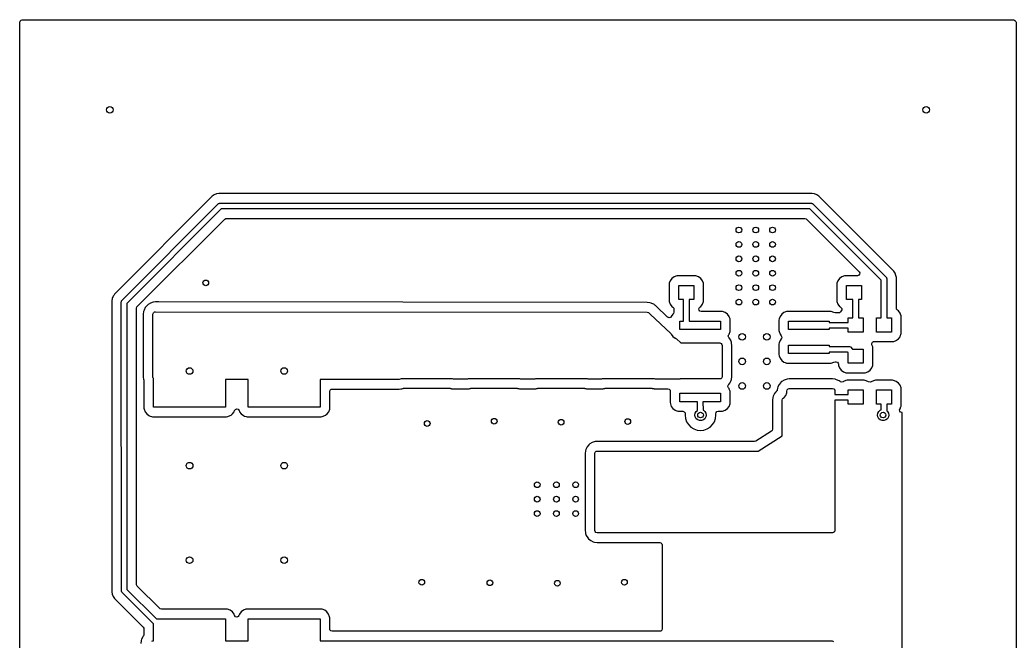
# Model space of a CAD drawing. Extents: x 3.81 to 5.89, y -4.89 to -2.81.
# Drawn here: x 3.813 to 5.887, y -4.105 to -2.813 of the extents above; entities that cross this region are included whole.
import ezdxf

# ---------------------------------------------------------------- set-up
doc = ezdxf.new("R2010")
doc.units = 0
doc.header["$MEASUREMENT"] = 0
doc.layers.add('BLACK', color=7, linetype='CONTINUOUS')

msp = doc.modelspace()

# ---------------------------------------------------------------- linework, layer by layer
at = {"layer": 'BLACK', "linetype": 'CONTINUOUS'}
for p, q in [((3.813, -2.8179), (3.8138, -2.8153)), ((3.813, -3.3974), (3.813, -2.8179)), ((3.8138, -2.8153), (3.8159, -2.8134)), ((3.8159, -2.8134), (3.8179, -2.813)), ((3.8179, -2.813), (5.8821, -2.813)), ((5.8821, -2.813), (5.8847, -2.8138)), ((5.8847, -2.8138), (5.8866, -2.8159)), ((5.8866, -2.8159), (5.887, -2.8179)), ((5.887, -2.8179), (5.887, -4.8821)), ((4.2135, -3.1799), (4.0099, -3.3835)), ((4.2177, -3.177), (4.2135, -3.1799)), ((4.2135, -3.1799), (4.2135, -3.1799)), ((4.2224, -3.1751), (4.2177, -3.177)), ((4.2274, -3.1741), (4.2224, -3.1751)), ((4.2224, -3.1751), (4.2224, -3.1751)), ((5.4626, -3.1741), (4.2274, -3.1741)), ((4.2274, -3.1741), (4.2274, -3.1741)), ((5.4676, -3.1751), (5.4626, -3.1741)), ((5.4626, -3.1741), (5.4626, -3.1741)), ((5.4723, -3.177), (5.4676, -3.1751)), ((5.4676, -3.1751), (5.4676, -3.1751)), ((5.4765, -3.1799), (5.4723, -3.177)), ((5.6322, -3.3355), (5.4765, -3.1799)), ((4.0251, -3.3967), (4.2258, -3.1958)), ((4.2323, -3.2059), (4.0358, -3.4026)), ((4.2258, -3.1958), (4.2267, -3.1951)), ((4.2267, -3.1951), (4.228, -3.1946)), ((4.228, -3.1946), (4.2288, -3.1942)), ((4.2288, -3.1942), (5.46, -3.1941)), ((5.4574, -3.2058), (4.2323, -3.2059)), ((5.6061, -3.3543), (5.4574, -3.2058)), ((5.46, -3.1941), (5.4612, -3.1942)), ((5.4612, -3.1942), (5.462, -3.1946)), ((5.462, -3.1946), (5.4633, -3.1951)), ((5.4633, -3.1951), (5.6162, -3.3479)), ((4.0574, -3.4093), (4.2393, -3.2274)), ((4.2393, -3.2274), (4.2417, -3.226)), ((4.2417, -3.226), (4.2428, -3.2259)), ((4.2428, -3.2259), (5.4472, -3.2259)), ((5.4472, -3.2259), (5.4499, -3.2267)), ((5.4499, -3.2267), (5.4507, -3.2274)), ((5.4507, -3.2274), (5.5601, -3.3367)), ((5.5601, -3.3367), (5.5614, -3.3392)), ((5.5614, -3.3392), (5.5612, -3.342)), ((5.635, -3.3397), (5.6322, -3.3355)), ((5.167, -3.3555), (5.165, -3.3609)), ((5.1704, -3.3509), (5.167, -3.3555)), ((5.167, -3.3555), (5.167, -3.3555)), ((5.175, -3.3475), (5.1704, -3.3509)), ((5.1804, -3.3455), (5.175, -3.3475)), ((5.175, -3.3475), (5.175, -3.3475)), ((5.1828, -3.3452), (5.1804, -3.3455)), ((5.1804, -3.3455), (5.1804, -3.3455)), ((5.2181, -3.3452), (5.1828, -3.3452)), ((5.1828, -3.3452), (5.1828, -3.3452)), ((5.2205, -3.3455), (5.2181, -3.3452)), ((5.2181, -3.3452), (5.2181, -3.3452)), ((5.2259, -3.3475), (5.2205, -3.3455)), ((5.2205, -3.3455), (5.2205, -3.3455)), ((5.2305, -3.3509), (5.2259, -3.3475)), ((5.2259, -3.3475), (5.2259, -3.3475)), ((5.234, -3.3555), (5.2305, -3.3509)), ((5.236, -3.3609), (5.234, -3.3555)), ((5.234, -3.3555), (5.234, -3.3555)), ((5.516, -3.3555), (5.514, -3.3609)), ((5.5195, -3.3509), (5.516, -3.3555)), ((5.516, -3.3555), (5.516, -3.3555)), ((5.5241, -3.3475), (5.5195, -3.3509)), ((5.5295, -3.3455), (5.5241, -3.3475)), ((5.5241, -3.3475), (5.5241, -3.3475)), ((5.5319, -3.3452), (5.5295, -3.3455)), ((5.5295, -3.3455), (5.5295, -3.3455)), ((5.5566, -3.3452), (5.5319, -3.3452)), ((5.5569, -3.3452), (5.5566, -3.3452)), ((5.5595, -3.3442), (5.5569, -3.3452)), ((5.5612, -3.342), (5.5595, -3.3442)), ((5.6062, -3.4198), (5.6061, -3.3543)), ((5.6162, -3.3479), (5.6169, -3.3487)), ((5.6169, -3.3487), (5.6175, -3.35)), ((5.6175, -3.35), (5.6178, -3.3509)), ((5.6178, -3.3509), (5.6179, -3.4209)), ((5.637, -3.3445), (5.635, -3.3397)), ((5.6378, -3.3486), (5.637, -3.3445)), ((5.637, -3.3445), (5.637, -3.3445)), ((5.637, -3.3445), (5.637, -3.3445)), ((5.637, -3.3445), (5.637, -3.3445)), ((5.638, -3.3495), (5.6378, -3.3486)), ((5.6378, -3.3486), (5.6378, -3.3486)), ((5.638, -3.4129), (5.638, -3.3495)), ((5.638, -3.3495), (5.638, -3.3495)), ((5.165, -3.3609), (5.1647, -3.3633)), ((5.1647, -3.3633), (5.1647, -3.3967)), ((5.165, -3.3609), (5.165, -3.3609)), ((5.1847, -3.3948), (5.1847, -3.3652)), ((5.1847, -3.3652), (5.2162, -3.3652)), ((5.2162, -3.3652), (5.2162, -3.3948)), ((5.2362, -3.3633), (5.236, -3.3609)), ((5.236, -3.3609), (5.236, -3.3609)), ((5.2362, -3.3967), (5.2362, -3.3633)), ((5.2362, -3.3633), (5.2362, -3.3633)), ((5.514, -3.3609), (5.5138, -3.3633)), ((5.5138, -3.3633), (5.5138, -3.3967)), ((5.514, -3.3609), (5.514, -3.3609)), ((5.5338, -3.3948), (5.5338, -3.3652)), ((5.5338, -3.3652), (5.5653, -3.3652)), ((5.5653, -3.3652), (5.5653, -3.3948)), ((3.813, -4.8821), (3.813, -3.3974)), ((4.0051, -3.3924), (4.0041, -3.3974)), ((4.0041, -3.3974), (4.0041, -4.0026)), ((4.007, -3.3877), (4.0051, -3.3924)), ((4.0051, -3.3924), (4.0051, -3.3924)), ((4.0082, -3.386), (4.007, -3.3877)), ((4.0099, -3.3835), (4.0082, -3.386)), ((4.0082, -3.386), (4.0082, -3.386)), ((4.0099, -3.3835), (4.0099, -3.3835)), ((4.0241, -3.4), (4.0242, -3.3988)), ((4.0242, -4.0012), (4.0241, -3.4)), ((4.0242, -3.3988), (4.0248, -3.3974)), ((4.0248, -3.3974), (4.0251, -3.3967)), ((4.0866, -3.4014), (4.0845, -3.4021)), ((4.0886, -3.4007), (4.0866, -3.4014)), ((4.0907, -3.4002), (4.0886, -3.4007)), ((4.095, -3.3998), (4.0907, -3.4002)), ((4.0907, -3.4002), (4.0907, -3.4002)), ((4.1018, -3.3998), (4.095, -3.3998)), ((4.095, -3.3998), (4.095, -3.3998)), ((4.095, -3.3998), (4.095, -3.3998)), ((5.1189, -3.4005), (4.1018, -3.3998)), ((5.1246, -3.4014), (5.1189, -3.4005)), ((5.1273, -3.4022), (5.1246, -3.4014)), ((5.1246, -3.4014), (5.1246, -3.4014)), ((5.1647, -3.3967), (5.165, -3.3991)), ((5.165, -3.3991), (5.165, -3.3991)), ((5.165, -3.3991), (5.167, -3.4045)), ((5.1946, -3.3948), (5.1847, -3.3948)), ((5.1947, -3.4394), (5.1946, -3.3948)), ((5.2162, -3.3948), (5.2063, -3.3948)), ((5.2063, -3.3948), (5.2064, -3.4394)), ((5.234, -3.4045), (5.236, -3.3991)), ((5.236, -3.3991), (5.2362, -3.3974)), ((5.2362, -3.3974), (5.2362, -3.3967)), ((5.2362, -3.3967), (5.2362, -3.3967)), ((5.5138, -3.3967), (5.514, -3.3991)), ((5.514, -3.3991), (5.514, -3.3991)), ((5.514, -3.3991), (5.516, -3.4045)), ((5.5471, -3.3948), (5.5338, -3.3948)), ((5.5472, -3.4327), (5.5471, -3.3948)), ((5.5653, -3.3948), (5.5588, -3.3948)), ((5.5588, -3.3948), (5.5589, -3.4327)), ((4.0358, -3.4026), (4.0359, -3.9977)), ((4.0559, -3.4128), (4.0567, -3.4101)), ((4.0559, -3.425), (4.0559, -3.4128)), ((4.0567, -3.4101), (4.0574, -3.4093)), ((4.0706, -3.4193), (4.0698, -3.4249)), ((4.0714, -3.4166), (4.0706, -3.4193)), ((4.0706, -3.4193), (4.0706, -3.4193)), ((4.0706, -3.4193), (4.0706, -3.4193)), ((4.0738, -3.4114), (4.0714, -3.4166)), ((4.0776, -3.407), (4.0738, -3.4114)), ((4.0738, -3.4114), (4.0738, -3.4114)), ((4.0797, -3.4052), (4.0776, -3.4069)), ((4.0776, -3.4069), (4.0776, -3.407)), ((4.0845, -3.4021), (4.0797, -3.4052)), ((4.0797, -3.4052), (4.0797, -3.4052)), ((4.0845, -3.4021), (4.0845, -3.4021)), ((4.0845, -3.4021), (4.0845, -3.4021)), ((4.0908, -3.4223), (4.0929, -3.4205)), ((4.0929, -3.4205), (4.095, -3.42)), ((4.095, -3.42), (5.1189, -3.4208)), ((5.1189, -3.4208), (5.1215, -3.4216)), ((5.1215, -3.4216), (5.1222, -3.4221)), ((5.1222, -3.4221), (5.1253, -3.425)), ((5.1285, -3.4027), (5.1273, -3.4022)), ((5.1273, -3.4022), (5.1273, -3.4022)), ((5.1273, -3.4022), (5.1273, -3.4022)), ((5.1325, -3.4046), (5.1285, -3.4027)), ((5.1334, -3.4052), (5.1325, -3.4046)), ((5.1325, -3.4046), (5.1325, -3.4046)), ((5.134, -3.4056), (5.1334, -3.4052)), ((5.1347, -3.4062), (5.134, -3.4056)), ((5.1361, -3.4074), (5.1347, -3.4062)), ((5.1347, -3.4062), (5.1347, -3.4062)), ((5.1391, -3.4102), (5.1361, -3.4074)), ((5.1361, -3.4074), (5.1361, -3.4074)), ((5.1601, -3.4299), (5.1391, -3.4102)), ((5.1391, -3.4102), (5.1391, -3.4102)), ((5.167, -3.4045), (5.167, -3.4045)), ((5.167, -3.4045), (5.1704, -3.4091)), ((5.1704, -3.4091), (5.1726, -3.4107)), ((5.1726, -3.4107), (5.1742, -3.4129)), ((5.1745, -3.4213), (5.1738, -3.424)), ((5.1742, -3.4129), (5.1745, -3.4146)), ((5.1745, -3.4146), (5.1745, -3.4213)), ((5.2267, -3.4138), (5.2278, -3.4112)), ((5.2271, -3.4165), (5.2267, -3.4138)), ((5.2289, -3.4186), (5.2271, -3.4165)), ((5.2278, -3.4112), (5.2286, -3.4105)), ((5.2286, -3.4105), (5.2305, -3.4091)), ((5.2316, -3.4194), (5.2289, -3.4186)), ((5.2305, -3.4091), (5.2327, -3.4062)), ((5.2735, -3.4194), (5.2316, -3.4194)), ((5.2327, -3.4062), (5.234, -3.4045)), ((5.234, -3.4045), (5.234, -3.4045)), ((5.234, -3.4045), (5.234, -3.4045)), ((5.2759, -3.4197), (5.2735, -3.4194)), ((5.2735, -3.4194), (5.2735, -3.4194)), ((5.2813, -3.4217), (5.2759, -3.4197)), ((5.2759, -3.4197), (5.2759, -3.4197)), ((5.2859, -3.4251), (5.2813, -3.4217)), ((5.2813, -3.4217), (5.2813, -3.4217)), ((5.4037, -3.4217), (5.3991, -3.4251)), ((5.4091, -3.4197), (5.4037, -3.4217)), ((5.4037, -3.4217), (5.4037, -3.4217)), ((5.4115, -3.4194), (5.4091, -3.4197)), ((5.4091, -3.4197), (5.4091, -3.4197)), ((5.4999, -3.4194), (5.4115, -3.4194)), ((5.4115, -3.4194), (5.4115, -3.4194)), ((5.5023, -3.4197), (5.4999, -3.4194)), ((5.4999, -3.4194), (5.4999, -3.4194)), ((5.5077, -3.4217), (5.5023, -3.4197)), ((5.5023, -3.4197), (5.5023, -3.4197)), ((5.5078, -3.4218), (5.5077, -3.4217)), ((5.5102, -3.4224), (5.5078, -3.4218)), ((5.516, -3.4045), (5.516, -3.4045)), ((5.516, -3.4045), (5.5195, -3.4091)), ((5.5192, -3.4221), (5.5175, -3.4224)), ((5.5215, -3.4204), (5.5192, -3.4221)), ((5.5195, -3.4091), (5.5195, -3.4091)), ((5.5195, -3.4091), (5.5195, -3.4091)), ((5.5195, -3.4091), (5.5209, -3.4101)), ((5.5209, -3.4101), (5.5222, -3.4111)), ((5.5231, -3.4182), (5.5215, -3.4204)), ((5.5222, -3.4111), (5.5239, -3.4134)), ((5.5241, -3.4161), (5.523, -3.4181)), ((5.523, -3.4181), (5.5231, -3.4182)), ((5.5239, -3.4134), (5.5241, -3.4161)), ((5.6061, -3.4209), (5.6062, -3.4198)), ((5.6062, -3.4327), (5.6061, -3.4209)), ((5.6179, -3.4209), (5.6178, -3.422)), ((5.6178, -3.422), (5.6179, -3.4327)), ((5.6383, -3.4146), (5.638, -3.4129)), ((5.6399, -3.4168), (5.6383, -3.4146)), ((5.6421, -3.4184), (5.6399, -3.4168)), ((5.6455, -3.423), (5.6421, -3.4184)), ((4.0559, -3.9872), (4.0559, -3.425)), ((4.0698, -3.4249), (4.0698, -3.425)), ((4.0698, -3.425), (4.0698, -3.5562)), ((4.09, -3.425), (4.0908, -3.4223)), ((4.09, -3.5562), (4.09, -3.425)), ((5.1253, -3.425), (5.168, -3.465)), ((5.1614, -3.4311), (5.1601, -3.4299)), ((5.1618, -3.4315), (5.1614, -3.4311)), ((5.1645, -3.4325), (5.1618, -3.4315)), ((5.1672, -3.4319), (5.1645, -3.4325)), ((5.169, -3.43), (5.1672, -3.4319)), ((5.1691, -3.43), (5.169, -3.43)), ((5.169, -3.43), (5.169, -3.43)), ((5.1692, -3.4299), (5.1691, -3.43)), ((5.1727, -3.4251), (5.1692, -3.4298)), ((5.1692, -3.4298), (5.1692, -3.4299)), ((5.1729, -3.4249), (5.1727, -3.4251)), ((5.1738, -3.424), (5.1729, -3.4249)), ((5.1729, -3.4249), (5.1729, -3.4249)), ((5.187, -3.4572), (5.187, -3.4394)), ((5.187, -3.4394), (5.1947, -3.4394)), ((5.2064, -3.4394), (5.2716, -3.4394)), ((5.2716, -3.4394), (5.2716, -3.4572)), ((5.2894, -3.4298), (5.2859, -3.4251)), ((5.2898, -3.4308), (5.2894, -3.4298)), ((5.2894, -3.4298), (5.2894, -3.4298)), ((5.2894, -3.4298), (5.2894, -3.4298)), ((5.2914, -3.4351), (5.2898, -3.4308)), ((5.2917, -3.4375), (5.2914, -3.4351)), ((5.2914, -3.4351), (5.2914, -3.4351)), ((5.2917, -3.4591), (5.2917, -3.4375)), ((5.2917, -3.4375), (5.2917, -3.4375)), ((5.3936, -3.4351), (5.3933, -3.4375)), ((5.3933, -3.4375), (5.3933, -3.4591)), ((5.3956, -3.4298), (5.3936, -3.4351)), ((5.3936, -3.4351), (5.3936, -3.4351)), ((5.3991, -3.4251), (5.3956, -3.4298)), ((5.3956, -3.4298), (5.3956, -3.4298)), ((5.4134, -3.4572), (5.4134, -3.4394)), ((5.4134, -3.4394), (5.498, -3.4394)), ((5.498, -3.4394), (5.498, -3.4425)), ((5.498, -3.4425), (5.5372, -3.4424)), ((5.5175, -3.4224), (5.5102, -3.4224)), ((5.5372, -3.4424), (5.5372, -3.4327)), ((5.5372, -3.4327), (5.5472, -3.4327)), ((5.5589, -3.4327), (5.5687, -3.4327)), ((5.5687, -3.4327), (5.5687, -3.4623)), ((5.5963, -3.4623), (5.5963, -3.4327)), ((5.5963, -3.4327), (5.6062, -3.4327)), ((5.6179, -3.4327), (5.6278, -3.4327)), ((5.6278, -3.4327), (5.6278, -3.4623)), ((5.6462, -3.425), (5.6455, -3.423)), ((5.6455, -3.423), (5.6455, -3.423)), ((5.6455, -3.423), (5.6455, -3.423)), ((5.6475, -3.4284), (5.6462, -3.425)), ((5.6478, -3.4308), (5.6475, -3.4284)), ((5.6475, -3.4284), (5.6475, -3.4284)), ((5.6478, -3.4642), (5.6478, -3.4308)), ((5.6478, -3.4308), (5.6478, -3.4308)), ((5.2716, -3.4572), (5.187, -3.4572)), ((5.2894, -3.4669), (5.2914, -3.4615)), ((5.2914, -3.4615), (5.2917, -3.4591)), ((5.3933, -3.4591), (5.3936, -3.4615)), ((5.3936, -3.4615), (5.3936, -3.4615)), ((5.3936, -3.4615), (5.3956, -3.4669)), ((5.498, -3.4572), (5.4134, -3.4572)), ((5.5372, -3.4541), (5.498, -3.4542)), ((5.498, -3.4542), (5.498, -3.4572)), ((5.5372, -3.4623), (5.5372, -3.4541)), ((5.5687, -3.4623), (5.5372, -3.4623)), ((5.6278, -3.4623), (5.5963, -3.4623)), ((5.168, -3.465), (5.169, -3.4666)), ((5.169, -3.4666), (5.1691, -3.4665)), ((5.1691, -3.4665), (5.1692, -3.4669)), ((5.1692, -3.4669), (5.1727, -3.4715)), ((5.1727, -3.4715), (5.1773, -3.4749)), ((5.1773, -3.4749), (5.1773, -3.4749)), ((5.1773, -3.4749), (5.1773, -3.4749)), ((5.1773, -3.4749), (5.1779, -3.4752)), ((5.1779, -3.4752), (5.1785, -3.4754)), ((5.1785, -3.4754), (5.1802, -3.4764)), ((5.1802, -3.4764), (5.1893, -3.485)), ((5.2879, -3.4712), (5.2883, -3.4685)), ((5.2891, -3.4738), (5.2879, -3.4712)), ((5.2883, -3.4685), (5.2889, -3.4676)), ((5.2889, -3.4676), (5.2894, -3.4669)), ((5.2898, -3.4747), (5.2891, -3.4738)), ((5.2911, -3.4766), (5.2898, -3.4747)), ((5.2929, -3.4795), (5.2911, -3.4766)), ((5.2931, -3.48), (5.2929, -3.4795)), ((5.2943, -3.4836), (5.2931, -3.48)), ((5.2948, -3.4857), (5.2943, -3.4836)), ((5.3956, -3.4798), (5.3936, -3.4851)), ((5.3956, -3.4669), (5.3956, -3.4669)), ((5.3956, -3.4669), (5.3982, -3.4703)), ((5.3982, -3.4763), (5.3956, -3.4798)), ((5.3956, -3.4798), (5.3956, -3.4798)), ((5.3982, -3.4703), (5.3992, -3.473)), ((5.3986, -3.4757), (5.3982, -3.4763)), ((5.3992, -3.473), (5.3986, -3.4757)), ((5.5865, -3.4859), (5.5879, -3.4834)), ((5.5879, -3.4834), (5.5903, -3.4821)), ((5.5903, -3.4821), (5.5919, -3.482)), ((5.5919, -3.482), (5.592, -3.482)), ((5.592, -3.482), (5.592, -3.482)), ((5.592, -3.482), (5.5927, -3.4821)), ((5.5927, -3.4821), (5.5944, -3.4823)), ((5.5944, -3.4823), (5.5944, -3.4823)), ((5.5944, -3.4823), (5.5944, -3.4823)), ((5.5944, -3.4823), (5.5944, -3.4823)), ((5.5944, -3.4823), (5.6297, -3.4823)), ((5.6297, -3.4823), (5.6321, -3.482)), ((5.6297, -3.4823), (5.6297, -3.4823)), ((5.6297, -3.4823), (5.6297, -3.4823)), ((5.6297, -3.4823), (5.6297, -3.4823)), ((5.6321, -3.482), (5.6328, -3.4818)), ((5.6321, -3.482), (5.6321, -3.482)), ((5.6321, -3.482), (5.6321, -3.482)), ((5.6321, -3.482), (5.6321, -3.482)), ((5.6328, -3.4818), (5.6375, -3.48)), ((5.6375, -3.48), (5.6382, -3.4795)), ((5.6382, -3.4795), (5.6421, -3.4766)), ((5.6421, -3.4766), (5.6455, -3.472)), ((5.6455, -3.472), (5.6474, -3.4669)), ((5.6455, -3.472), (5.6455, -3.472)), ((5.6455, -3.472), (5.6455, -3.472)), ((5.6474, -3.4669), (5.6475, -3.4666)), ((5.6475, -3.4666), (5.6478, -3.4642)), ((5.6475, -3.4666), (5.6475, -3.4666)), ((5.6478, -3.4642), (5.6478, -3.4642)), ((5.1893, -3.485), (5.27, -3.485)), ((5.27, -3.485), (5.2727, -3.4858)), ((5.2727, -3.4858), (5.2746, -3.4879)), ((5.2746, -3.4879), (5.275, -3.49)), ((5.275, -3.49), (5.275, -3.555)), ((5.2952, -3.49), (5.2948, -3.4857)), ((5.2952, -3.555), (5.2952, -3.49)), ((5.3936, -3.4851), (5.3933, -3.4875)), ((5.3933, -3.4875), (5.3933, -3.5091)), ((5.3936, -3.4851), (5.3936, -3.4851)), ((5.4134, -3.5072), (5.4134, -3.4894)), ((5.4134, -3.4894), (5.498, -3.4894)), ((5.498, -3.4894), (5.498, -3.4925)), ((5.498, -3.4925), (5.5388, -3.4924)), ((5.5362, -3.5041), (5.498, -3.5042)), ((5.498, -3.5042), (5.498, -3.5072)), ((5.5372, -3.5051), (5.5362, -3.5041)), ((5.5372, -3.5273), (5.5372, -3.5051)), ((5.5388, -3.4924), (5.5399, -3.4925)), ((5.5399, -3.4925), (5.5404, -3.4927)), ((5.5404, -3.4927), (5.5421, -3.4934)), ((5.5421, -3.4934), (5.5464, -3.4977)), ((5.5464, -3.4977), (5.5687, -3.4977)), ((5.5687, -3.4977), (5.5687, -3.5273)), ((5.5867, -3.4887), (5.5865, -3.4859)), ((5.5879, -3.492), (5.5867, -3.4887)), ((5.5885, -3.4934), (5.5879, -3.492)), ((5.5887, -3.4958), (5.5885, -3.4934)), ((5.5885, -3.4934), (5.5885, -3.4934)), ((5.5887, -3.5292), (5.5887, -3.4958)), ((5.5887, -3.4958), (5.5887, -3.4958)), ((5.3933, -3.5091), (5.3936, -3.5115)), ((5.3936, -3.5115), (5.3936, -3.5115)), ((5.3936, -3.5115), (5.3956, -3.5169)), ((5.3956, -3.5169), (5.3956, -3.5169)), ((5.3956, -3.5169), (5.3991, -3.5215)), ((5.3991, -3.5215), (5.4037, -3.5249)), ((5.4037, -3.5249), (5.4037, -3.5249)), ((5.4037, -3.5249), (5.4037, -3.5249)), ((5.4037, -3.5249), (5.406, -3.5258)), ((5.406, -3.5258), (5.4091, -3.5269)), ((5.498, -3.5072), (5.4134, -3.5072)), ((5.5023, -3.5269), (5.5077, -3.5249)), ((5.5077, -3.5249), (5.5078, -3.5248)), ((5.5077, -3.5249), (5.5077, -3.5249)), ((5.5078, -3.5248), (5.5102, -3.5242)), ((5.5102, -3.5242), (5.5122, -3.5242)), ((5.5122, -3.5242), (5.5149, -3.525)), ((5.5149, -3.525), (5.5168, -3.5271)), ((5.4091, -3.5269), (5.4091, -3.5269)), ((5.4091, -3.5269), (5.4115, -3.5272)), ((5.4115, -3.5272), (5.4115, -3.5272)), ((5.4115, -3.5272), (5.4115, -3.5272)), ((5.4115, -3.5272), (5.4115, -3.5272)), ((5.4115, -3.5272), (5.4999, -3.5272)), ((5.4999, -3.5272), (5.5023, -3.5269)), ((5.4999, -3.5272), (5.4999, -3.5272)), ((5.4999, -3.5272), (5.4999, -3.5272)), ((5.4999, -3.5272), (5.4999, -3.5272)), ((5.5023, -3.5269), (5.5023, -3.5269)), ((5.5023, -3.5269), (5.5023, -3.5269)), ((5.5168, -3.5271), (5.5172, -3.529)), ((5.5172, -3.529), (5.5172, -3.529)), ((5.5172, -3.529), (5.5172, -3.5292)), ((5.5172, -3.5292), (5.5175, -3.5316)), ((5.5175, -3.5316), (5.5175, -3.5316)), ((5.5175, -3.5316), (5.5195, -3.537)), ((5.5195, -3.537), (5.5195, -3.537)), ((5.5195, -3.537), (5.5229, -3.5416)), ((5.5229, -3.5416), (5.5275, -3.545)), ((5.5275, -3.545), (5.5275, -3.545)), ((5.5275, -3.545), (5.5275, -3.545)), ((5.5275, -3.545), (5.5299, -3.5459)), ((5.5299, -3.5459), (5.5329, -3.547)), ((5.5687, -3.5273), (5.5372, -3.5273)), ((5.573, -3.547), (5.5784, -3.545)), ((5.5784, -3.545), (5.583, -3.5416)), ((5.583, -3.5416), (5.5865, -3.537)), ((5.5865, -3.537), (5.5885, -3.5316)), ((5.5885, -3.5316), (5.5887, -3.5292)), ((4.0698, -3.5562), (4.0702, -3.5605)), ((4.0702, -3.5605), (4.0707, -3.5626)), ((4.0707, -3.5626), (4.0707, -3.5626)), ((4.0707, -3.5626), (4.071, -3.5634)), ((4.071, -3.5634), (4.0712, -3.565)), ((4.0712, -3.565), (4.0712, -3.6204)), ((4.0905, -3.5583), (4.09, -3.5562)), ((4.0913, -3.5592), (4.0905, -3.5583)), ((4.0913, -3.6184), (4.0913, -3.5592)), ((4.2881, -3.561), (4.2413, -3.561)), ((4.2413, -3.561), (4.2413, -3.6184)), ((4.2881, -3.6184), (4.2881, -3.561)), ((4.6026, -3.5607), (4.4381, -3.5609)), ((4.4381, -3.5609), (4.4381, -3.6184)), ((4.6044, -3.5604), (4.6026, -3.5607)), ((4.6065, -3.5596), (4.6044, -3.5604)), ((4.6089, -3.5594), (4.6065, -3.5596)), ((4.6065, -3.5596), (4.6065, -3.5596)), ((4.7111, -3.5594), (4.6089, -3.5594)), ((4.6089, -3.5594), (4.6089, -3.5594)), ((4.7135, -3.5596), (4.7111, -3.5594)), ((4.7111, -3.5594), (4.7111, -3.5594)), ((4.7154, -3.5603), (4.7135, -3.5596)), ((4.7135, -3.5596), (4.7135, -3.5596)), ((4.7171, -3.5606), (4.7154, -3.5603)), ((4.743, -3.5606), (4.7171, -3.5606)), ((4.7447, -3.5603), (4.743, -3.5606)), ((4.7465, -3.5596), (4.7447, -3.5603)), ((4.7489, -3.5594), (4.7465, -3.5596)), ((4.7465, -3.5596), (4.7465, -3.5596)), ((4.8511, -3.5594), (4.7489, -3.5594)), ((4.7489, -3.5594), (4.7489, -3.5594)), ((4.8535, -3.5596), (4.8511, -3.5594)), ((4.8511, -3.5594), (4.8511, -3.5594)), ((4.855, -3.5602), (4.8535, -3.5596)), ((4.8535, -3.5596), (4.8535, -3.5596)), ((4.8568, -3.5605), (4.855, -3.5602)), ((4.8833, -3.5605), (4.8568, -3.5605)), ((4.885, -3.5602), (4.8833, -3.5605)), ((4.8865, -3.5596), (4.885, -3.5602)), ((4.8889, -3.5594), (4.8865, -3.5596)), ((4.8865, -3.5596), (4.8865, -3.5596)), ((4.9911, -3.5594), (4.8889, -3.5594)), ((4.8889, -3.5594), (4.8889, -3.5594)), ((4.9935, -3.5596), (4.9911, -3.5594)), ((4.9911, -3.5594), (4.9911, -3.5594)), ((4.9947, -3.56), (4.9935, -3.5596)), ((4.9935, -3.5596), (4.9935, -3.5596)), ((4.9964, -3.5604), (4.9947, -3.56)), ((5.0236, -3.5603), (4.9964, -3.5604)), ((5.0254, -3.56), (5.0236, -3.5603)), ((5.0263, -3.5597), (5.0254, -3.56)), ((5.0265, -3.5596), (5.0263, -3.5597)), ((5.0289, -3.5594), (5.0265, -3.5596)), ((5.0265, -3.5596), (5.0265, -3.5596)), ((5.0265, -3.5596), (5.0265, -3.5596)), ((5.1311, -3.5594), (5.0289, -3.5594)), ((5.0289, -3.5594), (5.0289, -3.5594)), ((5.1335, -3.5596), (5.1311, -3.5594)), ((5.1311, -3.5594), (5.1311, -3.5594)), ((5.134, -3.5598), (5.1335, -3.5596)), ((5.1335, -3.5596), (5.1335, -3.5596)), ((5.1335, -3.5596), (5.1335, -3.5596)), ((5.1335, -3.5596), (5.1335, -3.5596)), ((5.1344, -3.5599), (5.134, -3.5598)), ((5.1361, -3.5602), (5.1344, -3.5599)), ((5.1867, -3.5602), (5.1361, -3.5602)), ((5.1876, -3.56), (5.1867, -3.5602)), ((5.27, -3.56), (5.1876, -3.56)), ((5.2721, -3.5596), (5.27, -3.56)), ((5.2742, -3.5577), (5.2721, -3.5596)), ((5.275, -3.555), (5.2742, -3.5577)), ((5.2912, -3.5687), (5.2936, -3.5634)), ((5.2936, -3.5634), (5.2944, -3.5607)), ((5.2944, -3.5607), (5.2952, -3.555)), ((5.3973, -3.567), (5.3935, -3.5713)), ((5.3974, -3.5669), (5.3973, -3.567)), ((5.3994, -3.5652), (5.3974, -3.5669)), ((5.4043, -3.5621), (5.3994, -3.5652)), ((5.4084, -3.5607), (5.4043, -3.5621)), ((5.4104, -3.5602), (5.4084, -3.5607)), ((5.4084, -3.5607), (5.4084, -3.5607)), ((5.4112, -3.5602), (5.4104, -3.5602)), ((5.4104, -3.5602), (5.4104, -3.5602)), ((5.4104, -3.5602), (5.4104, -3.5602)), ((5.4104, -3.5602), (5.4104, -3.5602)), ((5.4147, -3.5598), (5.4112, -3.5602)), ((5.505, -3.5598), (5.4147, -3.5598)), ((5.4147, -3.5598), (5.4147, -3.5598)), ((5.5096, -3.5604), (5.505, -3.5598)), ((5.5107, -3.5606), (5.5096, -3.5604)), ((5.5134, -3.5614), (5.5107, -3.5606)), ((5.5107, -3.5606), (5.5107, -3.5606)), ((5.5187, -3.5638), (5.5134, -3.5614)), ((5.5205, -3.5654), (5.5187, -3.5638)), ((5.5187, -3.5638), (5.5187, -3.5638)), ((5.5187, -3.5638), (5.5187, -3.5638)), ((5.5214, -3.566), (5.5205, -3.5654)), ((5.5241, -3.5666), (5.5214, -3.566)), ((5.5267, -3.5656), (5.5241, -3.5666)), ((5.5275, -3.565), (5.5267, -3.5656)), ((5.5329, -3.563), (5.5275, -3.565)), ((5.5275, -3.565), (5.5275, -3.565)), ((5.5329, -3.547), (5.5329, -3.547)), ((5.5329, -3.547), (5.5353, -3.5473)), ((5.5353, -3.5627), (5.5329, -3.563)), ((5.5329, -3.563), (5.5329, -3.563)), ((5.5353, -3.5473), (5.5353, -3.5473)), ((5.5353, -3.5473), (5.5353, -3.5473)), ((5.5353, -3.5473), (5.5353, -3.5473)), ((5.5353, -3.5473), (5.5706, -3.5473)), ((5.5706, -3.5627), (5.5353, -3.5627)), ((5.5353, -3.5627), (5.5353, -3.5627)), ((5.5706, -3.5473), (5.573, -3.547)), ((5.5706, -3.5473), (5.5706, -3.5473)), ((5.5706, -3.5473), (5.5706, -3.5473)), ((5.5706, -3.5473), (5.5706, -3.5473)), ((5.573, -3.563), (5.5706, -3.5627)), ((5.5706, -3.5627), (5.5706, -3.5627)), ((5.573, -3.547), (5.573, -3.547)), ((5.573, -3.547), (5.573, -3.547)), ((5.5784, -3.565), (5.573, -3.563)), ((5.573, -3.563), (5.573, -3.563)), ((5.5795, -3.5658), (5.5784, -3.565)), ((5.5784, -3.565), (5.5784, -3.565)), ((5.5801, -3.5662), (5.5795, -3.5658)), ((5.5829, -3.5668), (5.5801, -3.5662)), ((5.5855, -3.5658), (5.5829, -3.5668)), ((5.5866, -3.565), (5.5855, -3.5658)), ((5.592, -3.563), (5.5866, -3.565)), ((5.5866, -3.565), (5.5866, -3.565)), ((5.5944, -3.5627), (5.592, -3.563)), ((5.592, -3.563), (5.592, -3.563)), ((5.6297, -3.5627), (5.5944, -3.5627)), ((5.5944, -3.5627), (5.5944, -3.5627)), ((5.6321, -3.563), (5.6297, -3.5627)), ((5.6297, -3.5627), (5.6297, -3.5627)), ((5.6375, -3.565), (5.6321, -3.563)), ((5.6321, -3.563), (5.6321, -3.563)), ((5.6421, -3.5684), (5.6375, -3.565)), ((5.6375, -3.565), (5.6375, -3.565)), ((4.4581, -3.586), (4.4589, -3.5833)), ((4.4581, -3.6204), (4.4581, -3.586)), ((4.4589, -3.5833), (4.461, -3.5815)), ((4.461, -3.5815), (4.4631, -3.5811)), ((4.4631, -3.5811), (4.6026, -3.5809)), ((4.6026, -3.5809), (4.6062, -3.5806)), ((4.6062, -3.5806), (4.608, -3.5803)), ((4.608, -3.5803), (4.61, -3.5797)), ((4.61, -3.5797), (4.6108, -3.5796)), ((4.6108, -3.5796), (4.6108, -3.5794)), ((4.6108, -3.5794), (4.7092, -3.5794)), ((4.7092, -3.5794), (4.7092, -3.5796)), ((4.7092, -3.5796), (4.7101, -3.5797)), ((4.7101, -3.5797), (4.7108, -3.5799)), ((4.7108, -3.5799), (4.7118, -3.5802)), ((4.7118, -3.5802), (4.7135, -3.5805)), ((4.7135, -3.5805), (4.7135, -3.5805)), ((4.7135, -3.5805), (4.7135, -3.5805)), ((4.7135, -3.5805), (4.7143, -3.5806)), ((4.7143, -3.5806), (4.7171, -3.5808)), ((4.7171, -3.5808), (4.743, -3.5808)), ((4.743, -3.5808), (4.7466, -3.5805)), ((4.7466, -3.5805), (4.748, -3.5802)), ((4.748, -3.5802), (4.7483, -3.5802)), ((4.7483, -3.5802), (4.7498, -3.5797)), ((4.7483, -3.5802), (4.7483, -3.5802)), ((4.7483, -3.5802), (4.7483, -3.5802)), ((4.7498, -3.5797), (4.7508, -3.5796)), ((4.7508, -3.5796), (4.7508, -3.5794)), ((4.7508, -3.5794), (4.8492, -3.5794)), ((4.8492, -3.5794), (4.8492, -3.5796)), ((4.8492, -3.5796), (4.8503, -3.5797)), ((4.8503, -3.5797), (4.8504, -3.5798)), ((4.8504, -3.5798), (4.8515, -3.5801)), ((4.8515, -3.5801), (4.8532, -3.5804)), ((4.8532, -3.5804), (4.8568, -3.5807)), ((4.8568, -3.5807), (4.8833, -3.5807)), ((4.8833, -3.5807), (4.8869, -3.5804)), ((4.8869, -3.5804), (4.8886, -3.58)), ((4.8886, -3.58), (4.8897, -3.5798)), ((4.8897, -3.5797), (4.8908, -3.5796)), ((4.8897, -3.5798), (4.8897, -3.5797)), ((4.8908, -3.5796), (4.8908, -3.5794)), ((4.8908, -3.5794), (4.9892, -3.5794)), ((4.9892, -3.5794), (4.9892, -3.5796)), ((4.9892, -3.5796), (4.9904, -3.5797)), ((4.9904, -3.5797), (4.9908, -3.5799)), ((4.9908, -3.5799), (4.9911, -3.5799)), ((4.9911, -3.5799), (4.9929, -3.5803)), ((4.9929, -3.5803), (4.9929, -3.5803)), ((4.9929, -3.5803), (4.9929, -3.5803)), ((4.9929, -3.5803), (4.9932, -3.5803)), ((4.9932, -3.5803), (4.9965, -3.5806)), ((4.9965, -3.5806), (5.0237, -3.5806)), ((5.0237, -3.5806), (5.0272, -3.5802)), ((5.0272, -3.5802), (5.029, -3.5799)), ((5.029, -3.5799), (5.0296, -3.5797)), ((5.0296, -3.5797), (5.0308, -3.5796)), ((5.0308, -3.5796), (5.0308, -3.5794)), ((5.0308, -3.5794), (5.1292, -3.5794)), ((5.1292, -3.5794), (5.1292, -3.5796)), ((5.1292, -3.5796), (5.1305, -3.5797)), ((5.1305, -3.5797), (5.1308, -3.5798)), ((5.1308, -3.5798), (5.1325, -3.5801)), ((5.1325, -3.5801), (5.1325, -3.5801)), ((5.1325, -3.5801), (5.1336, -3.5802)), ((5.1336, -3.5802), (5.1361, -3.5805)), ((5.1361, -3.5805), (5.1622, -3.5804)), ((5.1622, -3.5804), (5.1649, -3.5812)), ((5.1649, -3.5812), (5.1667, -3.5833)), ((5.1667, -3.5833), (5.1671, -3.5859)), ((5.1671, -3.5859), (5.167, -3.5875)), ((5.167, -3.5875), (5.167, -3.5875)), ((5.167, -3.5875), (5.167, -3.6091)), ((5.2872, -3.5755), (5.2878, -3.5728)), ((5.2882, -3.5781), (5.2872, -3.5755)), ((5.2878, -3.5728), (5.2884, -3.5719)), ((5.2894, -3.5798), (5.2882, -3.5781)), ((5.2884, -3.5719), (5.2889, -3.5713)), ((5.2889, -3.5713), (5.2912, -3.5687)), ((5.2898, -3.5809), (5.2894, -3.5798)), ((5.2914, -3.5851), (5.2898, -3.5809)), ((5.2917, -3.5875), (5.2914, -3.5851)), ((5.2914, -3.5851), (5.2914, -3.5851)), ((5.2917, -3.6091), (5.2917, -3.5875)), ((5.2917, -3.5875), (5.2917, -3.5875)), ((5.386, -3.5877), (5.3838, -3.5905)), ((5.3872, -3.5864), (5.386, -3.5877)), ((5.386, -3.5877), (5.386, -3.5877)), ((5.3883, -3.5854), (5.3872, -3.5864)), ((5.3888, -3.5849), (5.3883, -3.5854)), ((5.389, -3.5843), (5.3888, -3.5849)), ((5.3897, -3.5843), (5.389, -3.5843)), ((5.3899, -3.5824), (5.3897, -3.5828)), ((5.3897, -3.5828), (5.3897, -3.5843)), ((5.3904, -3.5793), (5.3899, -3.5824)), ((5.3912, -3.5766), (5.3904, -3.5793)), ((5.3904, -3.5793), (5.3904, -3.5793)), ((5.3935, -3.5713), (5.3912, -3.5766)), ((5.3935, -3.5713), (5.3935, -3.5713)), ((5.4095, -3.5886), (5.4098, -3.5862)), ((5.4098, -3.585), (5.4106, -3.5823)), ((5.4098, -3.5862), (5.4098, -3.585)), ((5.4106, -3.5823), (5.4127, -3.5804)), ((5.4127, -3.5804), (5.4147, -3.58)), ((5.4147, -3.58), (5.505, -3.58)), ((5.505, -3.58), (5.5077, -3.5808)), ((5.5077, -3.5808), (5.5096, -3.5829)), ((5.5096, -3.5829), (5.51, -3.585)), ((5.51, -3.585), (5.51, -3.5925)), ((5.5372, -3.5924), (5.5372, -3.5827)), ((5.5372, -3.5827), (5.5687, -3.5827)), ((5.5687, -3.5827), (5.5687, -3.6123)), ((5.5963, -3.6123), (5.5963, -3.5827)), ((5.5963, -3.5827), (5.6278, -3.5827)), ((5.6278, -3.5827), (5.6278, -3.6123)), ((5.6455, -3.573), (5.6421, -3.5684)), ((5.6475, -3.5784), (5.6455, -3.573)), ((5.6455, -3.573), (5.6455, -3.573)), ((5.6478, -3.5808), (5.6475, -3.5784)), ((5.6475, -3.5784), (5.6475, -3.5784)), ((5.6478, -3.6142), (5.6478, -3.5808)), ((5.6478, -3.5808), (5.6478, -3.5808)), ((5.187, -3.6072), (5.187, -3.5894)), ((5.187, -3.5894), (5.2716, -3.5894)), ((5.2234, -3.6072), (5.187, -3.6072)), ((5.2235, -3.6253), (5.2234, -3.6072)), ((5.2716, -3.6072), (5.2351, -3.6072)), ((5.2351, -3.6072), (5.2352, -3.6245)), ((5.2716, -3.5894), (5.2716, -3.6072)), ((5.3806, -3.5984), (5.3798, -3.6041)), ((5.3798, -3.6041), (5.3798, -3.6644)), ((5.3814, -3.5958), (5.3806, -3.5984)), ((5.3806, -3.5984), (5.3806, -3.5984)), ((5.3838, -3.5905), (5.3814, -3.5958)), ((5.4, -3.6041), (5.4008, -3.6015)), ((5.4, -3.6782), (5.4, -3.6041)), ((5.4008, -3.6015), (5.402, -3.6002)), ((5.402, -3.6002), (5.404, -3.5986)), ((5.404, -3.5986), (5.4075, -3.594)), ((5.4075, -3.594), (5.4095, -3.5886)), ((5.4075, -3.594), (5.4075, -3.594)), ((5.4075, -3.594), (5.4075, -3.594)), ((5.51, -3.5925), (5.5372, -3.5924)), ((5.5372, -3.6041), (5.51, -3.6041)), ((5.51, -3.6041), (5.51, -3.875)), ((5.5372, -3.6123), (5.5372, -3.6041)), ((4.0712, -3.6204), (4.0715, -3.6227)), ((4.0715, -3.6227), (4.0715, -3.6227)), ((4.0715, -3.6227), (4.0735, -3.6281)), ((4.0735, -3.6281), (4.0735, -3.6281)), ((4.0735, -3.6281), (4.077, -3.6328)), ((4.2413, -3.6184), (4.0913, -3.6184)), ((4.2556, -3.6328), (4.259, -3.6281)), ((4.259, -3.6281), (4.26, -3.6254)), ((4.259, -3.6281), (4.259, -3.6281)), ((4.259, -3.6281), (4.259, -3.6281)), ((4.26, -3.6254), (4.2617, -3.6232)), ((4.2617, -3.6232), (4.2643, -3.6222)), ((4.2643, -3.6222), (4.2671, -3.6228)), ((4.2671, -3.6228), (4.269, -3.6247)), ((4.269, -3.6247), (4.2693, -3.6254)), ((4.2693, -3.6254), (4.2704, -3.6281)), ((4.2704, -3.6281), (4.2704, -3.6281)), ((4.2704, -3.6281), (4.2704, -3.6281)), ((4.2704, -3.6281), (4.2738, -3.6328)), ((4.4381, -3.6184), (4.2881, -3.6184)), ((4.4524, -3.6328), (4.4559, -3.6281)), ((4.4559, -3.6281), (4.4579, -3.6227)), ((4.4559, -3.6281), (4.4559, -3.6281)), ((4.4559, -3.6281), (4.4559, -3.6281)), ((4.4579, -3.6221), (4.4581, -3.6204)), ((4.4579, -3.6227), (4.4579, -3.6221)), ((4.4581, -3.6204), (4.4581, -3.6204)), ((5.167, -3.6091), (5.1672, -3.6115)), ((5.1672, -3.6115), (5.1672, -3.6115)), ((5.1672, -3.6115), (5.1692, -3.6169)), ((5.1692, -3.6169), (5.1692, -3.6169)), ((5.1692, -3.6169), (5.1727, -3.6215)), ((5.1727, -3.6215), (5.1773, -3.6249)), ((5.1773, -3.6249), (5.1773, -3.6249)), ((5.1773, -3.6249), (5.1773, -3.6249)), ((5.1773, -3.6249), (5.1786, -3.6254)), ((5.1786, -3.6254), (5.1827, -3.6269)), ((5.1827, -3.6269), (5.1827, -3.6269)), ((5.1827, -3.6269), (5.1851, -3.6272)), ((5.1851, -3.6272), (5.1851, -3.6272)), ((5.1851, -3.6272), (5.1851, -3.6272)), ((5.1851, -3.6272), (5.1933, -3.6272)), ((5.1933, -3.6272), (5.196, -3.628)), ((5.196, -3.628), (5.1978, -3.6301)), ((5.2189, -3.631), (5.221, -3.6274)), ((5.221, -3.6274), (5.2235, -3.6253)), ((5.2352, -3.6245), (5.2359, -3.6248)), ((5.2359, -3.6248), (5.239, -3.6274)), ((5.239, -3.6274), (5.2411, -3.631)), ((5.2623, -3.6299), (5.2641, -3.6279)), ((5.2641, -3.6279), (5.2667, -3.6272)), ((5.2667, -3.6272), (5.2735, -3.6272)), ((5.2735, -3.6272), (5.2759, -3.6269)), ((5.2735, -3.6272), (5.2735, -3.6272)), ((5.2735, -3.6272), (5.2735, -3.6272)), ((5.2735, -3.6272), (5.2735, -3.6272)), ((5.2759, -3.6269), (5.2813, -3.6249)), ((5.2759, -3.6269), (5.2759, -3.6269)), ((5.2759, -3.6269), (5.2759, -3.6269)), ((5.2813, -3.6249), (5.2816, -3.6247)), ((5.2816, -3.6247), (5.2859, -3.6215)), ((5.2859, -3.6215), (5.2894, -3.6169)), ((5.2894, -3.6169), (5.2914, -3.6115)), ((5.2894, -3.6169), (5.2894, -3.6169)), ((5.2894, -3.6169), (5.2894, -3.6169)), ((5.2914, -3.6115), (5.2917, -3.6091)), ((5.5687, -3.6123), (5.5372, -3.6123)), ((5.6062, -3.6123), (5.5963, -3.6123)), ((5.5989, -3.631), (5.601, -3.6274)), ((5.601, -3.6274), (5.6041, -3.6248)), ((5.6041, -3.6248), (5.6062, -3.624)), ((5.6062, -3.624), (5.6062, -3.6123)), ((5.6278, -3.6123), (5.6179, -3.6123)), ((5.6179, -3.6123), (5.6179, -3.6265)), ((5.6179, -3.6265), (5.619, -3.6274)), ((5.619, -3.6274), (5.6211, -3.631)), ((5.6445, -3.6243), (5.6454, -3.6223)), ((5.6449, -3.6271), (5.6445, -3.6243)), ((5.6467, -3.6292), (5.6449, -3.6271)), ((5.6454, -3.6221), (5.6455, -3.622)), ((5.6454, -3.6222), (5.6454, -3.6221)), ((5.6454, -3.6223), (5.6454, -3.6222)), ((5.6454, -3.6223), (5.6454, -3.6223)), ((5.6455, -3.622), (5.6474, -3.6169)), ((5.6494, -3.63), (5.6467, -3.6292)), ((5.6474, -3.6169), (5.6475, -3.6166)), ((5.6475, -3.6166), (5.6478, -3.6142)), ((5.6475, -3.6166), (5.6475, -3.6166)), ((5.6478, -3.6142), (5.6478, -3.6142)), ((4.077, -3.6328), (4.0816, -3.6362)), ((4.0816, -3.6362), (4.0816, -3.6362)), ((4.0816, -3.6362), (4.0816, -3.6362)), ((4.0816, -3.6362), (4.0839, -3.6371)), ((4.0839, -3.6371), (4.087, -3.6382)), ((4.087, -3.6382), (4.087, -3.6382)), ((4.087, -3.6382), (4.0893, -3.6385)), ((4.0893, -3.6385), (4.0893, -3.6385)), ((4.0893, -3.6385), (4.0893, -3.6385)), ((4.0893, -3.6385), (4.0893, -3.6385)), ((4.0893, -3.6385), (4.2432, -3.6385)), ((4.2432, -3.6385), (4.2456, -3.6382)), ((4.2432, -3.6385), (4.2432, -3.6385)), ((4.2432, -3.6385), (4.2432, -3.6385)), ((4.2432, -3.6385), (4.2432, -3.6385)), ((4.2456, -3.6382), (4.2509, -3.6362)), ((4.2456, -3.6382), (4.2456, -3.6382)), ((4.2456, -3.6382), (4.2456, -3.6382)), ((4.2509, -3.6362), (4.2526, -3.635)), ((4.2526, -3.635), (4.2556, -3.6328)), ((4.2738, -3.6328), (4.2784, -3.6362)), ((4.2784, -3.6362), (4.2784, -3.6362)), ((4.2784, -3.6362), (4.2784, -3.6362)), ((4.2784, -3.6362), (4.2807, -3.6371)), ((4.2807, -3.6371), (4.2838, -3.6382)), ((4.2838, -3.6382), (4.2838, -3.6382)), ((4.2838, -3.6382), (4.2862, -3.6385)), ((4.2862, -3.6385), (4.2862, -3.6385)), ((4.2862, -3.6385), (4.2862, -3.6385)), ((4.2862, -3.6385), (4.2862, -3.6385)), ((4.2862, -3.6385), (4.44, -3.6385)), ((4.44, -3.6385), (4.4424, -3.6382)), ((4.44, -3.6385), (4.44, -3.6385)), ((4.44, -3.6385), (4.44, -3.6385)), ((4.44, -3.6385), (4.44, -3.6385)), ((4.4424, -3.6382), (4.4478, -3.6362)), ((4.4424, -3.6382), (4.4424, -3.6382)), ((4.4424, -3.6382), (4.4424, -3.6382)), ((4.4478, -3.6362), (4.4494, -3.635)), ((4.4494, -3.635), (4.4524, -3.6328)), ((5.1978, -3.6301), (5.1982, -3.6327)), ((5.1982, -3.6327), (5.198, -3.635)), ((5.198, -3.635), (5.1988, -3.6421)), ((5.1988, -3.6421), (5.1988, -3.6421)), ((5.1988, -3.6421), (5.1988, -3.6421)), ((5.1988, -3.6421), (5.2011, -3.6489)), ((5.2011, -3.6489), (5.2011, -3.6489)), ((5.2011, -3.6489), (5.205, -3.655)), ((5.2182, -3.635), (5.2189, -3.631)), ((5.2189, -3.639), (5.2182, -3.635)), ((5.221, -3.6426), (5.2189, -3.639)), ((5.2241, -3.6452), (5.221, -3.6426)), ((5.2279, -3.6466), (5.2241, -3.6452)), ((5.2321, -3.6466), (5.2279, -3.6466)), ((5.2359, -3.6452), (5.2321, -3.6466)), ((5.239, -3.6426), (5.2359, -3.6452)), ((5.2411, -3.639), (5.239, -3.6426)), ((5.2411, -3.631), (5.2418, -3.635)), ((5.2418, -3.635), (5.2411, -3.639)), ((5.255, -3.655), (5.2589, -3.6489)), ((5.2589, -3.6489), (5.2612, -3.6421)), ((5.2612, -3.6421), (5.262, -3.635)), ((5.2618, -3.6327), (5.2623, -3.6299)), ((5.262, -3.635), (5.2618, -3.6327)), ((5.5982, -3.635), (5.5989, -3.631)), ((5.5989, -3.639), (5.5982, -3.635)), ((5.601, -3.6426), (5.5989, -3.639)), ((5.6041, -3.6452), (5.601, -3.6426)), ((5.6079, -3.6466), (5.6041, -3.6452)), ((5.6121, -3.6466), (5.6079, -3.6466)), ((5.6159, -3.6452), (5.6121, -3.6466)), ((5.619, -3.6426), (5.6159, -3.6452)), ((5.6211, -3.639), (5.619, -3.6426)), ((5.6211, -3.631), (5.6218, -3.635)), ((5.6218, -3.635), (5.6211, -3.639)), ((5.65, -3.63), (5.6494, -3.63)), ((5.65, -4.275), (5.65, -3.63)), ((5.205, -3.655), (5.205, -3.655)), ((5.205, -3.655), (5.21, -3.66)), ((5.21, -3.66), (5.21, -3.66)), ((5.21, -3.66), (5.2161, -3.6639)), ((5.2161, -3.6639), (5.2161, -3.6639)), ((5.2161, -3.6639), (5.2161, -3.6639)), ((5.2161, -3.6639), (5.2229, -3.6662)), ((5.2229, -3.6662), (5.23, -3.667)), ((5.23, -3.667), (5.2371, -3.6662)), ((5.2371, -3.6662), (5.2439, -3.6639)), ((5.2439, -3.6639), (5.25, -3.66)), ((5.25, -3.66), (5.255, -3.655)), ((5.3775, -3.6685), (5.3453, -3.689)), ((5.379, -3.667), (5.3775, -3.6685)), ((5.3798, -3.6644), (5.379, -3.667)), ((5.0086, -3.6907), (5.0045, -3.6921)), ((5.0107, -3.6902), (5.0086, -3.6907)), ((5.0086, -3.6907), (5.0086, -3.6907)), ((5.0115, -3.6902), (5.0107, -3.6902)), ((5.0107, -3.6902), (5.0107, -3.6902)), ((5.0107, -3.6902), (5.0107, -3.6902)), ((5.0107, -3.6902), (5.0107, -3.6902)), ((5.015, -3.6898), (5.0115, -3.6902)), ((5.3427, -3.6898), (5.015, -3.6898)), ((5.3453, -3.689), (5.3427, -3.6898)), ((5.35, -3.71), (5.4, -3.6782)), ((4.9906, -3.7093), (4.9898, -3.715)), ((4.9914, -3.7066), (4.9906, -3.7093)), ((4.9906, -3.7093), (4.9906, -3.7093)), ((4.9938, -3.7013), (4.9914, -3.7066)), ((4.9976, -3.697), (4.9938, -3.7013)), ((4.9938, -3.7013), (4.9938, -3.7013)), ((4.9997, -3.6952), (4.9976, -3.6969)), ((4.9976, -3.6969), (4.9976, -3.697)), ((5.0045, -3.6921), (4.9997, -3.6952)), ((5.01, -3.715), (5.0108, -3.7123)), ((5.0108, -3.7123), (5.0129, -3.7104)), ((5.0129, -3.7104), (5.015, -3.71)), ((5.015, -3.71), (5.35, -3.71)), ((4.9898, -3.715), (4.9898, -3.875)), ((5.01, -3.875), (5.01, -3.715)), ((4.9898, -3.875), (4.9902, -3.8793)), ((5.0104, -3.8771), (5.01, -3.875)), ((5.0123, -3.8792), (5.0104, -3.8771)), ((5.5092, -3.8777), (5.5071, -3.8796)), ((5.51, -3.875), (5.5092, -3.8777)), ((4.9902, -3.8793), (4.9902, -3.8793)), ((4.9902, -3.8793), (4.9907, -3.8814)), ((4.9907, -3.8814), (4.9907, -3.8814)), ((4.9907, -3.8814), (4.9921, -3.8855)), ((4.9921, -3.8855), (4.9921, -3.8855)), ((4.9921, -3.8855), (4.9952, -3.8903)), ((4.9952, -3.8903), (4.9952, -3.8903)), ((4.9952, -3.8903), (4.9952, -3.8903)), ((4.9952, -3.8903), (4.9969, -3.8924)), ((4.9969, -3.8924), (4.997, -3.8924)), ((4.997, -3.8924), (5.0013, -3.8962)), ((5.0013, -3.8962), (5.0013, -3.8962)), ((5.0013, -3.8962), (5.0066, -3.8986)), ((5.0066, -3.8986), (5.0093, -3.8994)), ((5.015, -3.88), (5.0123, -3.8792)), ((5.0829, -3.88), (5.015, -3.88)), ((5.505, -3.88), (5.0829, -3.88)), ((5.5071, -3.8796), (5.505, -3.88)), ((5.0093, -3.8994), (5.015, -3.9002)), ((5.015, -3.9002), (5.0829, -3.9002)), ((5.0829, -3.9002), (5.145, -3.9002)), ((5.145, -3.9002), (5.1477, -3.901)), ((5.1477, -3.901), (5.1496, -3.9031)), ((5.1496, -3.9031), (5.15, -3.9052)), ((5.15, -3.9052), (5.15, -4.0798)), ((4.0041, -4.0026), (4.0051, -4.0076)), ((4.0251, -4.0033), (4.0242, -4.0012)), ((4.0359, -3.9977), (4.0973, -4.059)), ((4.056, -3.9883), (4.0559, -3.9872)), ((4.0574, -3.9907), (4.056, -3.9883)), ((4.1042, -4.0375), (4.0574, -3.9907)), ((4.0051, -4.0076), (4.007, -4.0123)), ((4.007, -4.0123), (4.0099, -4.0165)), ((4.0099, -4.0165), (4.0099, -4.0165)), ((4.0099, -4.0165), (4.0099, -4.0165)), ((4.0099, -4.0165), (4.0695, -4.0762)), ((4.0258, -4.0042), (4.0251, -4.0033)), ((4.091, -4.0693), (4.0258, -4.0042)), ((4.105, -4.0382), (4.1042, -4.0375)), ((4.1077, -4.039), (4.105, -4.0382)), ((4.2429, -4.039), (4.1077, -4.039)), ((4.2453, -4.0392), (4.2429, -4.039)), ((4.2429, -4.039), (4.2429, -4.039)), ((4.2507, -4.0412), (4.2453, -4.0392)), ((4.2453, -4.0392), (4.2453, -4.0392)), ((4.2553, -4.0447), (4.2507, -4.0412)), ((4.2507, -4.0412), (4.2507, -4.0412)), ((4.2782, -4.0412), (4.2735, -4.0447)), ((4.2836, -4.0392), (4.2782, -4.0412)), ((4.2782, -4.0412), (4.2782, -4.0412)), ((4.2859, -4.039), (4.2836, -4.0392)), ((4.2836, -4.0392), (4.2836, -4.0392)), ((4.4398, -4.039), (4.2859, -4.039)), ((4.2859, -4.039), (4.2859, -4.039)), ((4.4421, -4.0392), (4.4398, -4.039)), ((4.4398, -4.039), (4.4398, -4.039)), ((4.4475, -4.0412), (4.4421, -4.0392)), ((4.4421, -4.0392), (4.4421, -4.0392)), ((4.4522, -4.0447), (4.4475, -4.0412)), ((4.4475, -4.0412), (4.4475, -4.0412)), ((4.0973, -4.059), (4.241, -4.059)), ((4.241, -4.059), (4.241, -4.105)), ((4.2588, -4.0493), (4.2553, -4.0447)), ((4.2598, -4.0521), (4.2588, -4.0493)), ((4.2588, -4.0493), (4.2588, -4.0493)), ((4.2601, -4.0527), (4.2598, -4.0521)), ((4.262, -4.0547), (4.2601, -4.0527)), ((4.2648, -4.0553), (4.262, -4.0547)), ((4.2674, -4.0543), (4.2648, -4.0553)), ((4.2691, -4.0521), (4.2674, -4.0543)), ((4.2701, -4.0493), (4.2691, -4.0521)), ((4.2735, -4.0447), (4.2701, -4.0493)), ((4.2701, -4.0493), (4.2701, -4.0493)), ((4.2879, -4.105), (4.2879, -4.059)), ((4.2879, -4.059), (4.4379, -4.059)), ((4.4379, -4.059), (4.4379, -4.105)), ((4.4556, -4.0493), (4.4522, -4.0447)), ((4.4576, -4.0547), (4.4556, -4.0493)), ((4.4556, -4.0493), (4.4556, -4.0493)), ((4.4579, -4.0571), (4.4576, -4.0547)), ((4.4576, -4.0547), (4.4576, -4.0547)), ((4.4579, -4.0798), (4.4579, -4.0571)), ((4.4579, -4.0571), (4.4579, -4.0571)), ((4.0695, -4.0762), (4.0709, -4.0786)), ((4.0709, -4.0786), (4.071, -4.0797)), ((4.071, -4.0797), (4.071, -4.092)), ((4.091, -4.105), (4.091, -4.0693)), ((4.4583, -4.0819), (4.4579, -4.0798)), ((4.4601, -4.084), (4.4583, -4.0819)), ((4.4628, -4.0848), (4.4601, -4.084)), ((5.145, -4.0848), (4.4628, -4.0848)), ((5.1471, -4.0843), (5.145, -4.0848)), ((5.1492, -4.0825), (5.1471, -4.0843)), ((5.15, -4.0798), (5.1492, -4.0825)), ((4.0656, -4.1043), (4.0648, -4.11)), ((4.0664, -4.1016), (4.0656, -4.1043)), ((4.0656, -4.1043), (4.0656, -4.1043)), ((4.0688, -4.0963), (4.0664, -4.1016)), ((4.0698, -4.0952), (4.0688, -4.0963)), ((4.0688, -4.0963), (4.0688, -4.0963)), ((4.0702, -4.0946), (4.0698, -4.0952)), ((4.071, -4.092), (4.0702, -4.0946)), ((4.0879, -4.1054), (4.09, -4.105)), ((4.09, -4.105), (4.091, -4.105)), ((4.241, -4.105), (4.2879, -4.105)), ((4.4379, -4.105), (5.5041, -4.105)), ((5.5041, -4.105), (5.5068, -4.1058))]:
    msp.add_line(p, q, dxfattribs=at)
at = {"layer": 'BLACK'}
for centre, radius in [((4, -3), 0.00689), ((5.7, -3), 0.00689), ((5.31, -3.25), 0.00591), ((5.345, -3.25), 0.00591), ((5.38, -3.25), 0.00591), ((5.31, -3.28), 0.00591), ((5.345, -3.28), 0.00591), ((5.38, -3.28), 0.00591), ((5.31, -3.31), 0.00591), ((5.345, -3.31), 0.00591), ((5.38, -3.31), 0.00591), ((5.31, -3.34), 0.00591), ((5.345, -3.34), 0.00591), ((5.38, -3.34), 0.00591), ((4.2, -3.36), 0.00591), ((5.31, -3.37), 0.00591), ((5.345, -3.37), 0.00591), ((5.38, -3.37), 0.00591), ((5.31, -3.4), 0.00591), ((5.345, -3.4), 0.00591), ((5.38, -3.4), 0.00591), ((5.3169, -3.4721), 0.00689), ((5.3681, -3.4721), 0.00689), ((5.3169, -3.5233), 0.00689), ((5.3681, -3.5233), 0.00689), ((4.1663, -3.5434), 0.00689), ((4.3631, -3.5434), 0.00689), ((5.3169, -3.5745), 0.00689), ((5.3681, -3.5745), 0.00689), ((5.23, -3.635), 0.00591), ((5.61, -3.635), 0.00591), ((4.661, -3.6526), 0.00591), ((4.8004, -3.6478), 0.00591), ((4.9398, -3.6499), 0.00591), ((5.0785, -3.6485), 0.00591), ((4.1663, -3.7403), 0.00689), ((4.3631, -3.7403), 0.00689), ((4.89, -3.78), 0.00591), ((4.93, -3.78), 0.00591), ((4.97, -3.78), 0.00591), ((4.89, -3.81), 0.00591), ((4.93, -3.81), 0.00591), ((4.97, -3.81), 0.00591), ((4.89, -3.84), 0.00591), ((4.93, -3.84), 0.00591), ((4.97, -3.84), 0.00591), ((4.1663, -3.9371), 0.00689), ((4.3631, -3.9371), 0.00689), ((4.6497, -3.9829), 0.00591), ((4.7914, -3.984), 0.00591), ((4.932, -3.985), 0.00591), ((5.0716, -3.9829), 0.00591)]:
    msp.add_circle(centre, radius, dxfattribs=at)

doc.saveas('drawing.dxf')
